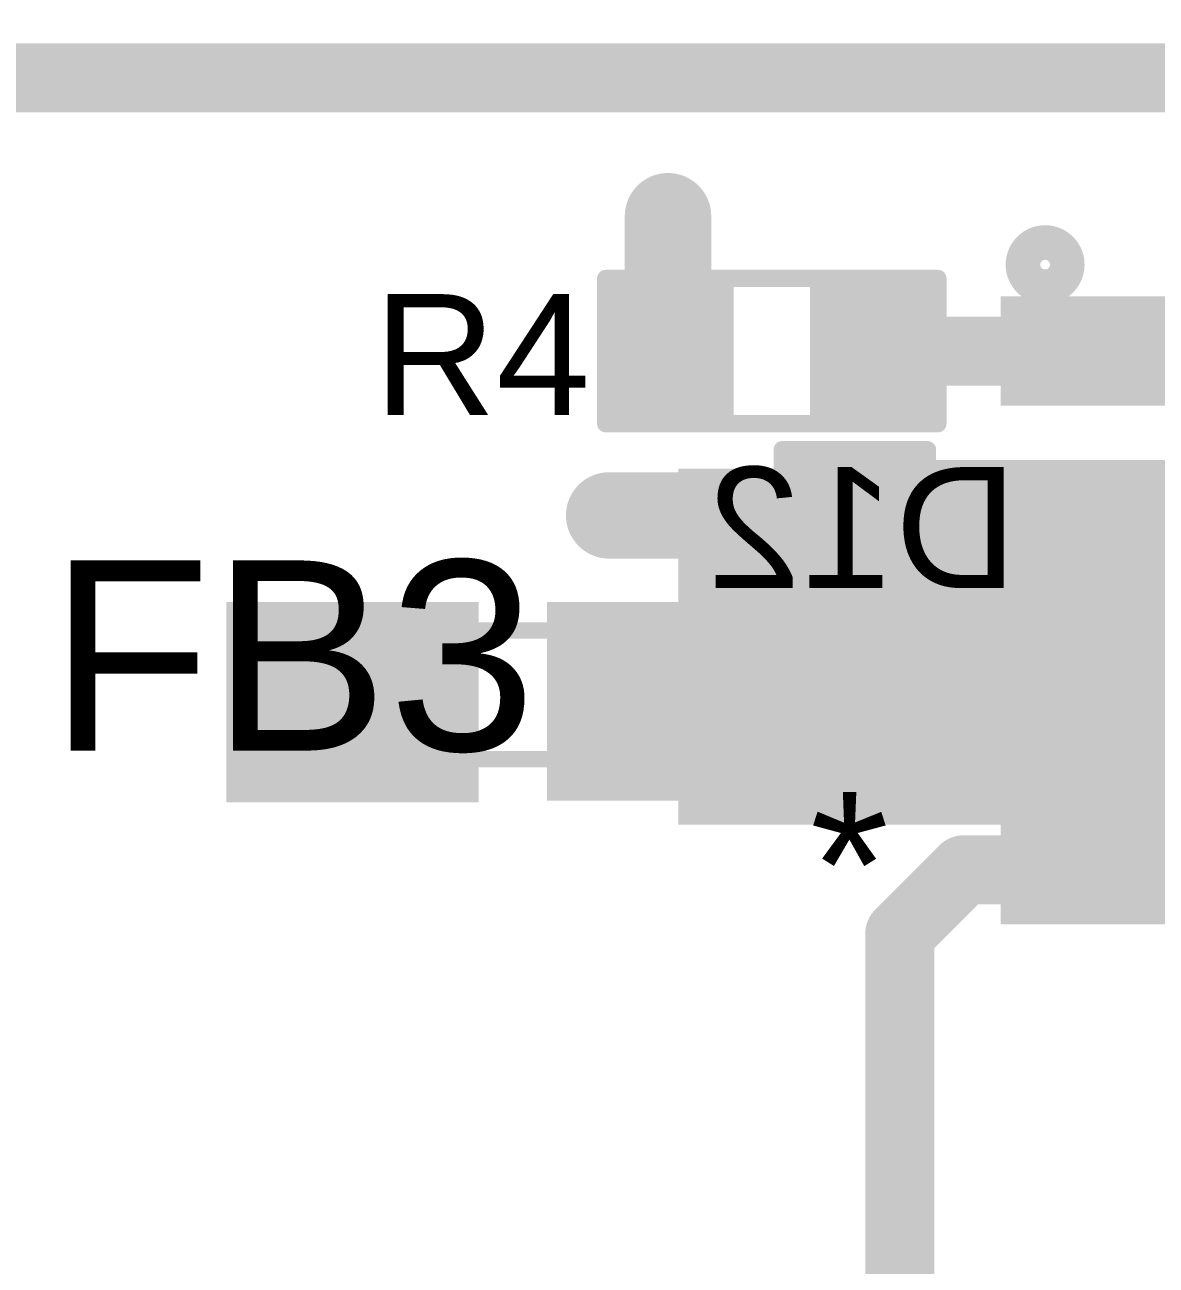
# Model space of a CAD drawing. Header units: millimetres. Extents: x -1.41 to 1.31, y -0.13 to 2.68.
# Drawn here: x -0.4639 to -0.1369, y 1.9592 to 2.3179 of the extents above; entities that cross this region are included whole.
import ezdxf

# ---------------------------------------------------------------- set-up
doc = ezdxf.new("R2010")
doc.units = ezdxf.units.MM
doc.header["$MEASUREMENT"] = 0
for name, color, linetype in [('BottomLayer', 5, 'Continuous'), ('BottomOverlay', 54, 'Continuous'), ('BottomPaste', 16, 'Continuous'), ('BottomSolder', 6, 'Continuous'), ('Mechanical2', 216, 'Continuous'), ('TopLayer', 1, 'Continuous'), ('TopOverlay', 2, 'Continuous'), ('TopPaste', 8, 'Continuous'), ('TopSolder', 216, 'Continuous'), ('ViaHoleLayer', 16, 'Continuous')]:
    doc.layers.add(name, color=color, linetype=linetype)
doc.styles.add('Arial', font='', dxfattribs={"height": 0.2})
doc.styles.get('Arial').set_extended_font_data('Arial')

# ---------------------------------------------------------------- blocks, each defined once
blk = doc.blocks.new('SOIC_8_5')
at = {"layer": 'TopLayer'}
for points in [[(-0.07579, 0.08681), (-0.07579, 0.06319), (-0.13681, 0.06319), (-0.13681, 0.08681)], [(0.13681, 0.08681), (0.13681, 0.06319), (0.07579, 0.06319), (0.07579, 0.08681)], [(-0.07579, 0.03681), (-0.07579, 0.01319), (-0.13681, 0.01319), (-0.13681, 0.03681)], [(0.13681, 0.03681), (0.13681, 0.01319), (0.07579, 0.01319), (0.07579, 0.03681)], [(-0.07579, -0.01319), (-0.07579, -0.03681), (-0.13681, -0.03681), (-0.13681, -0.01319)], [(0.13681, -0.01319), (0.13681, -0.03681), (0.07579, -0.03681), (0.07579, -0.01319)], [(-0.07579, -0.06319), (-0.07579, -0.08681), (-0.13681, -0.08681), (-0.13681, -0.06319)], [(0.13681, -0.06319), (0.13681, -0.08681), (0.07579, -0.08681), (0.07579, -0.06319)]]:
    blk.add_hatch(color=1, dxfattribs=at).paths.add_polyline_path(points)
at = {"layer": 'TopPaste'}
for points in [[(-0.07579, 0.08681), (-0.07579, 0.06319), (-0.13681, 0.06319), (-0.13681, 0.08681)], [(0.13681, 0.08681), (0.13681, 0.06319), (0.07579, 0.06319), (0.07579, 0.08681)], [(-0.07579, 0.03681), (-0.07579, 0.01319), (-0.13681, 0.01319), (-0.13681, 0.03681)], [(0.13681, 0.03681), (0.13681, 0.01319), (0.07579, 0.01319), (0.07579, 0.03681)], [(-0.07579, -0.01319), (-0.07579, -0.03681), (-0.13681, -0.03681), (-0.13681, -0.01319)], [(0.13681, -0.01319), (0.13681, -0.03681), (0.07579, -0.03681), (0.07579, -0.01319)], [(-0.07579, -0.06319), (-0.07579, -0.08681), (-0.13681, -0.08681), (-0.13681, -0.06319)], [(0.13681, -0.06319), (0.13681, -0.08681), (0.07579, -0.08681), (0.07579, -0.06319)]]:
    blk.add_hatch(color=8, dxfattribs=at).paths.add_polyline_path(points)
at = {"layer": 'TopSolder'}
for points in [[(-0.07179, 0.09081), (-0.07179, 0.05919), (-0.14081, 0.05919), (-0.14081, 0.09081)], [(0.14081, 0.09081), (0.14081, 0.05919), (0.07179, 0.05919), (0.07179, 0.09081)], [(-0.07179, 0.04081), (-0.07179, 0.00919), (-0.14081, 0.00919), (-0.14081, 0.04081)], [(0.14081, 0.04081), (0.14081, 0.00919), (0.07179, 0.00919), (0.07179, 0.04081)], [(-0.07179, -0.00919), (-0.07179, -0.04081), (-0.14081, -0.04081), (-0.14081, -0.00919)], [(0.14081, -0.00919), (0.14081, -0.04081), (0.07179, -0.04081), (0.07179, -0.00919)], [(-0.07179, -0.05919), (-0.07179, -0.09081), (-0.14081, -0.09081), (-0.14081, -0.05919)], [(0.14081, -0.05919), (0.14081, -0.09081), (0.07179, -0.09081), (0.07179, -0.05919)]]:
    blk.add_hatch(color=216, dxfattribs=at).paths.add_polyline_path(points)
at = {"layer": 'TopOverlay'}
for points, const_width in [([(-0.1216, 0.1, 1), (-0.1344, 0.1, 1)], 0.01), ([(-0.1369, 0.1, 1), (-0.1319, 0.1, 1)], 0.005), ([(-0.1241, 0.1, 1), (-0.1191, 0.1, 1)], 0.005), ([(-0.07325, 0.099, 1), (-0.07075, 0.099, 1)], 0.0025), ([(0.06475, 0.099, 1), (0.06725, 0.099, 1)], 0.0025), ([(-0.07325, -0.099, 1), (-0.07075, -0.099, 1)], 0.0025), ([(0.06475, -0.099, 1), (0.06725, -0.099, 1)], 0.0025)]:
    blk.add_lwpolyline(points, format="xyb", close=True, dxfattribs=dict(at, const_width=const_width))
at = {"layer": 'TopOverlay', "const_width": 0.005}
for points in [[(-0.072, 0.099), (0.066, 0.099)], [(-0.072, -0.099), (0.066, -0.099)]]:
    blk.add_lwpolyline(points, dxfattribs=at)
blk = doc.blocks.new('MPZ1608S121ATDH5_53')
at = {"layer": 'TopLayer'}
for points in [[(-0.03937, 0.01575), (-0.01575, 0.01575), (-0.01575, -0.01575), (-0.03937, -0.01575)], [(0.01575, 0.01575), (0.03937, 0.01575), (0.03937, -0.01575), (0.01575, -0.01575)]]:
    blk.add_hatch(color=1, dxfattribs=at).paths.add_polyline_path(points)
at = {"layer": 'TopPaste'}
for points in [[(-0.03937, 0.01575), (-0.01575, 0.01575), (-0.01575, -0.01575), (-0.03937, -0.01575)], [(0.01575, 0.01575), (0.03937, 0.01575), (0.03937, -0.01575), (0.01575, -0.01575)]]:
    blk.add_hatch(color=8, dxfattribs=at).paths.add_polyline_path(points)
at = {"layer": 'TopSolder'}
for points in [[(-0.04337, 0.01975), (-0.01175, 0.01975), (-0.01175, -0.01975), (-0.04337, -0.01975)], [(0.01175, 0.01975), (0.04337, 0.01975), (0.04337, -0.01975), (0.01175, -0.01975)]]:
    blk.add_hatch(color=216, dxfattribs=at).paths.add_polyline_path(points)
at = {"layer": 'TopOverlay', "const_width": 0.00472}
for points in [[(-0.042, 0.01869), (0.04226, 0.01869)], [(-0.042, -0.01844), (-0.042, 0.01869)], [(0.04226, -0.01844), (0.04226, 0.01869)], [(-0.042, -0.01844), (0.04226, -0.01844)]]:
    blk.add_lwpolyline(points, dxfattribs=at)
at = {"layer": 'TopOverlay', "const_width": 0.00236}
for points in [[(-0.04318, 0.01869, 1), (-0.04082, 0.01869, 1)], [(-0.04318, 0.01869, 1), (-0.04082, 0.01869, 1)], [(0.04108, 0.01869, 1), (0.04344, 0.01869, 1)], [(0.04108, 0.01869, 1), (0.04344, 0.01869, 1)], [(-0.04318, -0.01844, 1), (-0.04082, -0.01844, 1)], [(-0.04318, -0.01844, 1), (-0.04082, -0.01844, 1)], [(0.04108, -0.01844, 1), (0.04344, -0.01844, 1)], [(0.04108, -0.01844, 1), (0.04344, -0.01844, 1)]]:
    blk.add_lwpolyline(points, format="xyb", close=True, dxfattribs=at)
blk = doc.blocks.new('R__0603_74')
at = {"layer": 'TopLayer'}
for points in [[(-0.015, 0.0175), (-0.015, -0.0175), (-0.045, -0.0175), (-0.045, 0.0175)], [(0.045, 0.0175), (0.045, -0.0175), (0.015, -0.0175), (0.015, 0.0175)]]:
    blk.add_hatch(color=1, dxfattribs=at).paths.add_polyline_path(points)
at = {"layer": 'TopPaste'}
for points in [[(-0.015, 0.0175), (-0.015, -0.0175), (-0.045, -0.0175), (-0.045, 0.0175)], [(0.045, 0.0175), (0.045, -0.0175), (0.015, -0.0175), (0.015, 0.0175)]]:
    blk.add_hatch(color=8, dxfattribs=at).paths.add_polyline_path(points)
at = {"layer": 'TopSolder'}
for points in [[(-0.011, 0.0215), (-0.011, -0.0215), (-0.049, -0.0215), (-0.049, 0.0215)], [(0.049, 0.0215), (0.049, -0.0215), (0.011, -0.0215), (0.011, 0.0215)]]:
    blk.add_hatch(color=216, dxfattribs=at).paths.add_polyline_path(points)
at = {"layer": 'TopOverlay', "const_width": 0.005}
for points in [[(0.048, 0.021), (-0.048, 0.021)], [(-0.048, 0.021), (-0.048, -0.021)], [(0.048, 0.021), (0.048, -0.021)], [(0.048, -0.021), (-0.048, -0.021)]]:
    blk.add_lwpolyline(points, dxfattribs=at)
at = {"layer": 'TopOverlay', "const_width": 0.0025}
for points in [[(-0.04925, 0.021, 1), (-0.04675, 0.021, 1)], [(-0.04925, 0.021, 1), (-0.04675, 0.021, 1)], [(0.04675, 0.021, 1), (0.04925, 0.021, 1)], [(0.04675, 0.021, 1), (0.04925, 0.021, 1)], [(-0.04925, -0.021, 1), (-0.04675, -0.021, 1)], [(-0.04925, -0.021, 1), (-0.04675, -0.021, 1)], [(0.04675, -0.021, 1), (0.04925, -0.021, 1)], [(0.04675, -0.021, 1), (0.04925, -0.021, 1)]]:
    blk.add_lwpolyline(points, format="xyb", close=True, dxfattribs=at)
blk = doc.blocks.new('SOD_923_B_79')
at = {"layer": 'BottomLayer'}
for points in [[(-0.00945, -0.00531), (-0.02362, -0.00531), (-0.02362, 0.00531), (-0.00945, 0.00531)], [(0.02362, -0.00531), (0.00945, -0.00531), (0.00945, 0.00531), (0.02362, 0.00531)]]:
    blk.add_hatch(color=5, dxfattribs=at).paths.add_polyline_path(points)
at = {"layer": 'BottomOverlay'}
for points in [[(-0.04401, 0.007), (-0.01701, 0.007), (-0.01701, 0.017), (-0.04401, 0.017)], [(-0.04401, -0.017), (-0.02501, -0.017), (-0.02501, 0.017), (-0.04401, 0.017)], [(-0.04401, -0.017), (-0.01701, -0.017), (-0.01701, -0.007), (-0.04401, -0.007)]]:
    blk.add_hatch(color=54, dxfattribs=at).paths.add_polyline_path(points)
at = {"layer": 'BottomPaste'}
for points in [[(-0.00945, -0.00531), (-0.02362, -0.00531), (-0.02362, 0.00531), (-0.00945, 0.00531)], [(0.02362, -0.00531), (0.00945, -0.00531), (0.00945, 0.00531), (0.02362, 0.00531)]]:
    blk.add_hatch(color=16, dxfattribs=at).paths.add_polyline_path(points)
at = {"layer": 'BottomSolder'}
for points in [[(-0.00545, -0.00931), (-0.02762, -0.00931), (-0.02762, 0.00931), (-0.00545, 0.00931)], [(0.02762, -0.00931), (0.00545, -0.00931), (0.00545, 0.00931), (0.02762, 0.00931)]]:
    blk.add_hatch(color=6, dxfattribs=at).paths.add_polyline_path(points)
at = {"layer": 'BottomOverlay', "const_width": 0.005}
for points in [[(-0.019, 0.015), (0.017, 0.015)], [(0.017, 0.009), (0.017, 0.015)], [(0.018, -0.015), (0.018, -0.009)], [(-0.019, -0.015), (0.018, -0.015)]]:
    blk.add_lwpolyline(points, dxfattribs=at)
at = {"layer": 'BottomOverlay', "const_width": 0.0025}
for points in [[(-0.02025, 0.015, 1), (-0.01775, 0.015, 1)], [(0.01575, 0.015, 1), (0.01825, 0.015, 1)], [(0.01575, 0.015, 1), (0.01825, 0.015, 1)], [(0.01575, 0.009, 1), (0.01825, 0.009, 1)], [(0.01675, -0.009, 1), (0.01925, -0.009, 1)], [(-0.02025, -0.015, 1), (-0.01775, -0.015, 1)], [(0.01675, -0.015, 1), (0.01925, -0.015, 1)], [(0.01675, -0.015, 1), (0.01925, -0.015, 1)]]:
    blk.add_lwpolyline(points, format="xyb", close=True, dxfattribs=at)
blk = doc.blocks.new('C__0603_82')
at = {"layer": 'TopLayer'}
for points in [[(-0.015, 0.0175), (-0.015, -0.0175), (-0.045, -0.0175), (-0.045, 0.0175)], [(0.045, 0.0175), (0.045, -0.0175), (0.015, -0.0175), (0.015, 0.0175)]]:
    blk.add_hatch(color=1, dxfattribs=at).paths.add_polyline_path(points)
at = {"layer": 'TopPaste'}
for points in [[(-0.015, 0.0175), (-0.015, -0.0175), (-0.045, -0.0175), (-0.045, 0.0175)], [(0.045, 0.0175), (0.045, -0.0175), (0.015, -0.0175), (0.015, 0.0175)]]:
    blk.add_hatch(color=8, dxfattribs=at).paths.add_polyline_path(points)
at = {"layer": 'TopSolder'}
for points in [[(-0.01264, 0.01986), (-0.01264, -0.01986), (-0.04736, -0.01986), (-0.04736, 0.01986)], [(0.04736, 0.01986), (0.04736, -0.01986), (0.01264, -0.01986), (0.01264, 0.01986)]]:
    blk.add_hatch(color=216, dxfattribs=at).paths.add_polyline_path(points)
at = {"layer": 'TopOverlay', "const_width": 0.005}
for points in [[(-0.049, 0.021), (-0.018, 0.021)], [(-0.049, 0.021), (-0.049, -0.021)], [(0.018, 0.021), (0.049, 0.021)], [(0.049, 0.021), (0.049, -0.021)], [(-0.049, -0.021), (-0.018, -0.021)], [(0.018, -0.021), (0.049, -0.021)]]:
    blk.add_lwpolyline(points, dxfattribs=at)
at = {"layer": 'TopOverlay', "const_width": 0.0025}
for points in [[(-0.05025, 0.021, 1), (-0.04775, 0.021, 1)], [(-0.05025, 0.021, 1), (-0.04775, 0.021, 1)], [(-0.01925, 0.021, 1), (-0.01675, 0.021, 1)], [(0.01675, 0.021, 1), (0.01925, 0.021, 1)], [(0.04775, 0.021, 1), (0.05025, 0.021, 1)], [(0.04775, 0.021, 1), (0.05025, 0.021, 1)], [(-0.05025, -0.021, 1), (-0.04775, -0.021, 1)], [(-0.05025, -0.021, 1), (-0.04775, -0.021, 1)], [(-0.01925, -0.021, 1), (-0.01675, -0.021, 1)], [(0.01675, -0.021, 1), (0.01925, -0.021, 1)], [(0.04775, -0.021, 1), (0.05025, -0.021, 1)], [(0.04775, -0.021, 1), (0.05025, -0.021, 1)]]:
    blk.add_lwpolyline(points, format="xyb", close=True, dxfattribs=at)

msp = doc.modelspace()

# ---------------------------------------------------------------- hatches: boundary and pattern name
at = {"layer": 'BottomLayer'}
h = msp.add_hatch(color=5, dxfattribs=at)
edge = h.paths.add_edge_path()
edge.add_arc((-0.278, 2.26253), 0.01181, 0, 360)
msp.add_hatch(color=5, dxfattribs=at).paths.add_polyline_path([(-0.275, 2.08653), (-0.132, 2.08653), (-0.132, 2.18953), (-0.275, 2.18953)])
h = msp.add_hatch(color=5, dxfattribs=at)
edge = h.paths.add_edge_path()
edge.add_arc((-0.295, 2.176), 0.01181, 0, 360)
h = msp.add_hatch(color=5, dxfattribs=at)
edge = h.paths.add_edge_path()
edge.add_arc((-0.38168, 2.137), 0.01181, 0, 360)
h = msp.add_hatch(color=5, dxfattribs=at)
edge = h.paths.add_edge_path()
edge.add_arc((-0.262, 2.136), 0.01181, 0, 360)
h = msp.add_hatch(color=5, dxfattribs=at)
edge = h.paths.add_edge_path()
edge.add_arc((-0.38168, 2.11), 0.01181, 0, 360)
h = msp.add_hatch(color=5, dxfattribs=at)
edge = h.paths.add_edge_path()
edge.add_arc((-0.262, 2.11), 0.01181, 0, 360)
at = {"layer": 'BottomSolder'}
h = msp.add_hatch(color=6, dxfattribs=at)
edge = h.paths.add_edge_path()
edge.add_arc((-0.295, 2.176), 0.00991, 0, 360)
at = {"layer": 'TopLayer'}
h = msp.add_hatch(color=1, dxfattribs=at)
edge = h.paths.add_edge_path()
edge.add_arc((-0.278, 2.26253), 0.01181, 0, 360)
for points in [[(-0.079, 2.192), (-0.243, 2.192), (-0.243, 2.15806), (-0.079, 2.15806)], [(-0.242, 2.161), (-0.201, 2.161), (-0.201, 2.191), (-0.242, 2.191)], [(-0.40568, 2.093), (-0.33268, 2.093), (-0.33268, 2.151), (-0.40568, 2.151)], [(-0.313, 2.09353), (-0.116, 2.09353), (-0.116, 2.151), (-0.313, 2.151)]]:
    msp.add_hatch(color=1, dxfattribs=at).paths.add_polyline_path(points)
h = msp.add_hatch(color=1, dxfattribs=at)
edge = h.paths.add_edge_path()
edge.add_arc((-0.295, 2.176), 0.01181, 0, 360)
h = msp.add_hatch(color=1, dxfattribs=at)
edge = h.paths.add_edge_path()
edge.add_arc((-0.38168, 2.137), 0.01181, 0, 360)
h = msp.add_hatch(color=1, dxfattribs=at)
edge = h.paths.add_edge_path()
edge.add_arc((-0.262, 2.136), 0.01181, 0, 360)
h = msp.add_hatch(color=1, dxfattribs=at)
edge = h.paths.add_edge_path()
edge.add_arc((-0.38168, 2.11), 0.01181, 0, 360)
h = msp.add_hatch(color=1, dxfattribs=at)
edge = h.paths.add_edge_path()
edge.add_arc((-0.262, 2.11), 0.01181, 0, 360)
at = {"layer": 'TopSolder'}
h = msp.add_hatch(color=216, dxfattribs=at)
edge = h.paths.add_edge_path()
edge.add_arc((-0.295, 2.176), 0.00991, 0, 360)
at = {"layer": 'ViaHoleLayer'}
h = msp.add_hatch(color=16, dxfattribs=at)
edge = h.paths.add_edge_path()
edge.add_arc((-0.278, 2.26253), 0.00591, 0, 360)
h = msp.add_hatch(color=16, dxfattribs=at)
edge = h.paths.add_edge_path()
edge.add_arc((-0.295, 2.176), 0.00591, 0, 360)
h = msp.add_hatch(color=16, dxfattribs=at)
edge = h.paths.add_edge_path()
edge.add_arc((-0.38168, 2.137), 0.00591, 0, 360)
h = msp.add_hatch(color=16, dxfattribs=at)
edge = h.paths.add_edge_path()
edge.add_arc((-0.262, 2.136), 0.00591, 0, 360)
h = msp.add_hatch(color=16, dxfattribs=at)
edge = h.paths.add_edge_path()
edge.add_arc((-0.38168, 2.11), 0.00591, 0, 360)
h = msp.add_hatch(color=16, dxfattribs=at)
edge = h.paths.add_edge_path()
edge.add_arc((-0.262, 2.11), 0.00591, 0, 360)

# ---------------------------------------------------------------- linework, layer by layer
at = {"layer": 'Mechanical2', "const_width": 0.015}
msp.add_lwpolyline([(1.30453, 0.77794, -5.376897), (1.30384, 1.78291)], format="xyb", dxfattribs=at)
at = {"layer": 'TopLayer'}
for points, const_width in [([(-0.48547, 2.30253), (-0.10753, 2.30253)], 0.02), ([(-0.278, 2.22353), (-0.278, 2.26253)], 0.025), ([(-0.218, 2.22353), (-0.1473, 2.22353)], 0.02), ([(-0.1473, 2.22353), (-0.07353, 2.22353)], 0.02), ([(-0.295, 2.176), (-0.224, 2.176)], 0.025), ([(-0.224, 2.17353), (-0.1473, 2.17353)], 0.025), ([(-0.1473, 2.17353), (-0.093, 2.17353)], 0.025), ([(-0.211, 2.055), (-0.19247, 2.07353)], 0.02), ([(-0.19247, 2.07353), (-0.1473, 2.07353)], 0.02), ([(-0.211, 1.942), (-0.211, 2.055)], 0.02)]:
    msp.add_lwpolyline(points, dxfattribs=dict(at, const_width=const_width))
for points, const_width in [([(-0.28425, 2.26253, 1), (-0.27175, 2.26253, 1)], 0.0125), ([(-0.28425, 2.22353, 1), (-0.27175, 2.22353, 1)], 0.0125), ([(-0.223, 2.22353, 1), (-0.213, 2.22353, 1)], 0.01), ([(-0.1523, 2.22353, 1), (-0.1423, 2.22353, 1)], 0.01), ([(-0.1523, 2.22353, 1), (-0.1423, 2.22353, 1)], 0.01), ([(-0.30125, 2.176, 1), (-0.28875, 2.176, 1)], 0.0125), ([(-0.23025, 2.176, 1), (-0.21775, 2.176, 1)], 0.0125), ([(-0.23025, 2.17353, 1), (-0.21775, 2.17353, 1)], 0.0125), ([(-0.15355, 2.17353, 1), (-0.14105, 2.17353, 1)], 0.0125), ([(-0.15355, 2.17353, 1), (-0.14105, 2.17353, 1)], 0.0125), ([(-0.19747, 2.07353, 1), (-0.18747, 2.07353, 1)], 0.01), ([(-0.19747, 2.07353, 1), (-0.18747, 2.07353, 1)], 0.01), ([(-0.1523, 2.07353, 1), (-0.1423, 2.07353, 1)], 0.01), ([(-0.216, 2.055, 1), (-0.206, 2.055, 1)], 0.01), ([(-0.216, 2.055, 1), (-0.206, 2.055, 1)], 0.01)]:
    msp.add_lwpolyline(points, format="xyb", close=True, dxfattribs=dict(at, const_width=const_width))

# ---------------------------------------------------------------- block references
for name, p in [('SOIC_8_5', (-0.041, 2.14853)), ('SOD_923_B_79', (-0.12454, 2.17253)), ('MPZ1608S121ATDH5_53', (-0.32112, 2.124))]:
    msp.add_blockref(name, p)
for name, p, rotation in [('R__0603_74', (-0.248, 2.22353), 180), ('C__0603_82', (-0.224, 2.146), 90)]:
    msp.add_blockref(name, p, dxfattribs=dict(rotation=rotation))

# ---------------------------------------------------------------- texts
at = {"layer": 'BottomOverlay', "style": 'Arial', "text_generation_flag": 2}
msp.add_text('D12', height=0.035, dxfattribs=at).set_placement((-0.177, 2.155))
at = {"layer": 'TopOverlay', "style": 'Arial'}
for s, height, p in [('R4', 0.035, (-0.363, 2.205)), ('FB3', 0.055, (-0.457, 2.108))]:
    msp.add_text(s, height=height, dxfattribs=at).set_placement(p)
msp.add_text('*', height=0.042, rotation=360, dxfattribs=at).set_placement((-0.237, 2.054))

doc.saveas('drawing.dxf')
